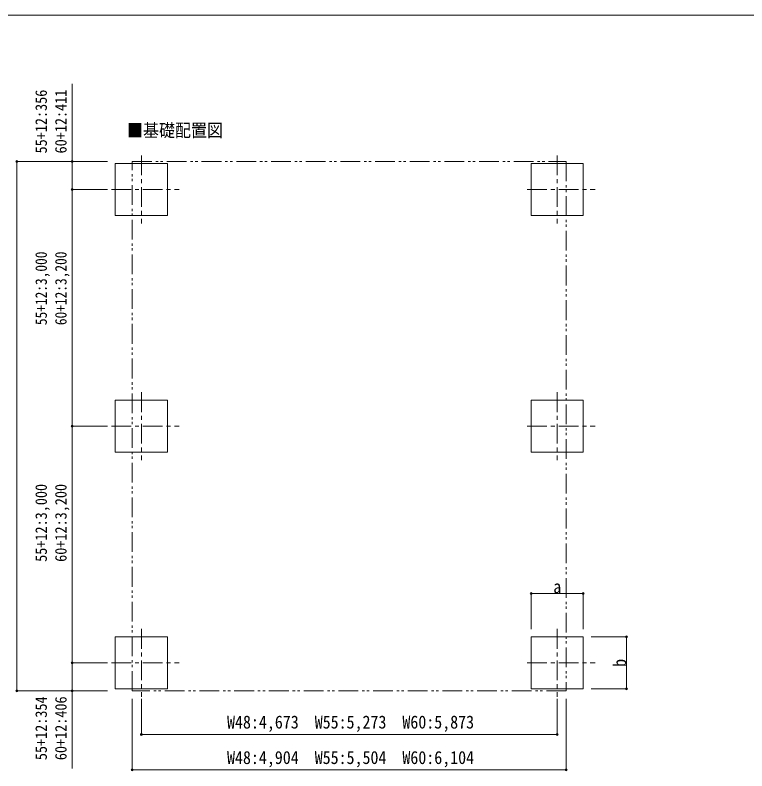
# Model space of a CAD drawing. Units: millimetres at full size, sheet at 1:50; details may follow other scales. Extents: x -14053 to 14053, y -9700 to 9700.
# Drawn here: x -4782 to 4497, y 121 to 9700 of the extents above; entities that cross this region are included whole.
import ezdxf
from ezdxf.enums import TextEntityAlignment as Align

# ---------------------------------------------------------------- set-up
doc = ezdxf.new("R2010")
doc.units = ezdxf.units.MM
doc.header["$LTSCALE"] = 50
doc.header["$PDMODE"] = 32
doc.header["$PDSIZE"] = 25
doc.linetypes.add('CHAIN1', pattern=[8, 5, -1, 1, -1])
doc.linetypes.add('DOUBLE_CHAIN1', pattern=[8.8, 5, -1, 0.6, -0.6, 0.6, -1])
doc.layers.add('1-7_ハッチ', color=7, linetype='Continuous')
for name, color, linetype, lineweight in [('1-8_外構', 6, 'Continuous', 5), ('1-A_文字', 4, 'Continuous', 13), ('F-0_ﾚｲﾔ240', 7, 'Continuous', 9)]:
    doc.layers.add(name, color=color, linetype=linetype, lineweight=lineweight)
doc.styles.add('ＭＳ ゴシック', font='')
doc.styles.get('ＭＳ ゴシック').set_extended_font_data('MS Gothic')

msp = doc.modelspace()

# ---------------------------------------------------------------- linework, layer by layer
at = {"layer": '1-8_外構'}
for p, q in [((-4060.06, 8829.72), (-4060.06, 7845.15)), ((-4060.06, 151.23), (-4060.06, 8829.72)), ((-4760.06, 7845.15), (-3610.06, 7845.15)), ((-4760.06, 7845.15), (-4760.06, 1135.8)), ((-4060.06, 4489.54), (-4060.06, 7489.54)), ((-4060.06, 7489.54), (-3610.06, 7489.54)), ((-4060.06, 1489.54), (-4060.06, 4489.54)), ((-4060.06, 4489.54), (-3610.06, 4489.54)), ((1761.94, 2368.58), (1761.94, 1918.58)), ((2970.94, 1819.58), (2520.94, 1819.58)), ((2970.94, 1819.58), (2970.94, 1159.54)), ((-4060.06, 1135.8), (-4060.06, 1489.54)), ((-4060.06, 1489.54), (-3610.06, 1489.54)), ((2970.94, 1159.54), (2520.94, 1159.54)), ((-4760.06, 1135.8), (-3610.06, 1135.8)), ((-4060.06, 1135.8), (-4060.06, 151.23)), ((-3296.55, 133.7), (-3296.55, 1033.34)), ((-3181.05, 583.34), (-3181.05, 1033.34)), ((2091.95, 583.34), (2091.95, 1033.34)), ((2207.45, 133.7), (2207.45, 1033.34)), ((-3181.05, 583.34), (2091.95, 583.34)), ((-3296.55, 133.7), (2207.45, 133.7))]:
    msp.add_line(p, q, dxfattribs=at)
msp.add_lwpolyline([(1761.94, 2368.58), (2421.94, 2368.58), (2421.94, 1918.58)], dxfattribs=at)
for p in [(-4760.06, 7845.15), (-4060.06, 7845.15), (-4060.06, 7489.54), (-4060.06, 4489.54), (1761.94, 2368.58), (2421.94, 2368.58), (2970.94, 1819.58), (-4060.06, 1489.54), (2970.94, 1159.54), (-4760.06, 1135.8), (-4060.06, 1135.8), (-3181.05, 583.34), (2091.95, 583.34), (-3296.55, 133.7), (2207.45, 133.7)]:
    msp.add_point(p, dxfattribs=at)
at = {"layer": '1-A_文字', "linetype": 'CHAIN1'}
for p, q in [((-3181.06, 7919.58), (-3181.06, 7059.54)), ((2091.94, 7919.58), (2091.94, 7059.54)), ((-3561.06, 7489.54), (-2701.06, 7489.54)), ((1711.94, 7489.54), (2571.94, 7489.54)), ((-3181.06, 4919.58), (-3181.06, 4059.54)), ((2091.94, 4919.58), (2091.94, 4059.54)), ((-3561.06, 4489.54), (-2701.06, 4489.54)), ((1711.94, 4489.54), (2571.94, 4489.54)), ((-3181.06, 1919.58), (-3181.06, 1059.54)), ((2091.94, 1919.58), (2091.94, 1059.54)), ((-3561.06, 1489.54), (-2701.06, 1489.54)), ((1711.94, 1489.54), (2571.94, 1489.54))]:
    msp.add_line(p, q, dxfattribs=at)
at = {"layer": '1-A_文字'}
for p, q in [((-3511.06, 7819.58), (-2851.06, 7819.58)), ((-3511.06, 7159.54), (-3511.06, 7819.58)), ((-2851.06, 7819.58), (-2851.06, 7159.54)), ((1761.94, 7819.58), (2421.94, 7819.58)), ((1761.94, 7159.54), (1761.94, 7819.58)), ((2421.94, 7819.58), (2421.94, 7159.54)), ((-2851.06, 7159.54), (-3511.06, 7159.54)), ((2421.94, 7159.54), (1761.94, 7159.54)), ((-3511.06, 4819.58), (-2851.06, 4819.58)), ((-3511.06, 4159.54), (-3511.06, 4819.58)), ((-2851.06, 4819.58), (-2851.06, 4159.54)), ((1761.94, 4819.58), (2421.94, 4819.58)), ((1761.94, 4159.54), (1761.94, 4819.58)), ((2421.94, 4819.58), (2421.94, 4159.54)), ((-2851.06, 4159.54), (-3511.06, 4159.54)), ((2421.94, 4159.54), (1761.94, 4159.54)), ((-3511.06, 1819.58), (-2851.06, 1819.58)), ((-3511.06, 1159.54), (-3511.06, 1819.58)), ((-2851.06, 1819.58), (-2851.06, 1159.54)), ((1761.94, 1819.58), (2421.94, 1819.58)), ((1761.94, 1159.54), (1761.94, 1819.58)), ((2421.94, 1819.58), (2421.94, 1159.54)), ((-2851.06, 1159.54), (-3511.06, 1159.54)), ((2421.94, 1159.54), (1761.94, 1159.54))]:
    msp.add_line(p, q, dxfattribs=at)
at = {"layer": '1-A_文字', "color": 7, "linetype": 'DOUBLE_CHAIN1', "lineweight": 9}
msp.add_line((-3296.56, 1135.8), (-3296.56, 7845.15), dxfattribs=at)
msp.add_lwpolyline([(-3296.56, 7845.15), (2207.44, 7845.15), (2207.44, 1135.8), (-3296.56, 1135.8)], dxfattribs=at)
at = {"layer": 'F-0_ﾚｲﾔ240', "color": 5}
msp.add_line((-14053.43, 9700), (13346.57, 9700), dxfattribs=at)

# ---------------------------------------------------------------- texts
at = {"layer": '1-7_ハッチ', "style": 'ＭＳ ゴシック', "width": 0.9}
msp.add_text('■基礎配置図', height=165, dxfattribs=at).set_placement((-3362.4, 8107.91), align=Align.BOTTOM_LEFT)
at = {"layer": '1-8_外構', "color": 7, "style": 'ＭＳ ゴシック'}
for s, height, width, p in [('55+12:356', 146.6, 0.9, (-4335.06, 7947)), ('60+12:411', 146.6, 0.9, (-4085.06, 7947)), ('55+12:3,000', 146.6, 0.85, (-4335.06, 5770.79)), ('60+12:3,200', 146.6, 0.85, (-4085.06, 5770.79)), ('55+12:3,000', 146.6, 0.9, (-4335.06, 2770.79)), ('60+12:3,200', 146.6, 0.9, (-4085.06, 2770.79)), ('b', 165, 0.9, (3015.94, 1439.56)), ('55+12:354', 146.6, 0.9, (-4335.06, 257.27)), ('60+12:406', 146.6, 0.9, (-4085.06, 257.27))]:
    msp.add_text(s, height=height, rotation=90, dxfattribs=dict(at, width=width)).set_placement(p, align=Align.BOTTOM_LEFT)
at = {"layer": '1-8_外構', "color": 7, "style": 'ＭＳ ゴシック', "width": 0.9}
for s, p in [('a', (2041.94, 2323.58)), ('W48:4,673\u3000W55:5,273\u3000W60:5,873', (-2094.55, 608.34)), ('W48:4,904\u3000W55:5,504\u3000W60:6,104', (-2094.55, 158.7))]:
    msp.add_text(s, height=165, dxfattribs=at).set_placement(p, align=Align.BOTTOM_LEFT)

doc.saveas('drawing.dxf')
